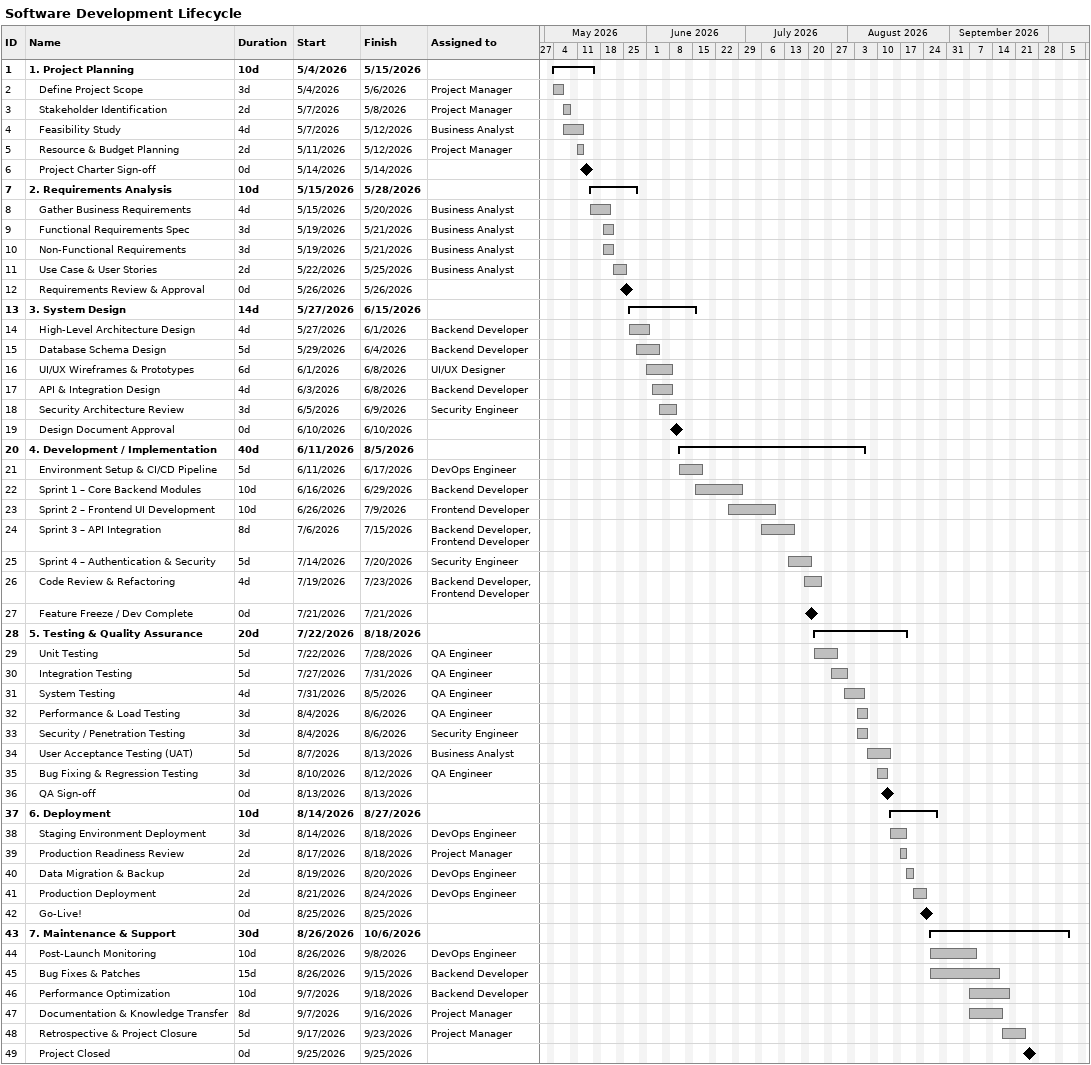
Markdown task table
Software Development Lifecycle

| ID | Level | Task | Duration | Start | Finish | Resources |
|---|---|---|---|---|---|---|
| 1 | 1 | **1. Project Planning** | 10d | 2026-05-04 | 2026-05-15 |  |
| 2 | 2 | Define Project Scope | 3d | 2026-05-04 | 2026-05-06 | Project Manager |
| 3 | 2 | Stakeholder Identification | 2d | 2026-05-07 | 2026-05-08 | Project Manager |
| 4 | 2 | Feasibility Study | 4d | 2026-05-07 | 2026-05-12 | Business Analyst |
| 5 | 2 | Resource & Budget Planning | 2d | 2026-05-11 | 2026-05-12 | Project Manager |
| 6 | 2 | Project Charter Sign-off | 0d | 2026-05-14 | 2026-05-14 |  |
| 7 | 1 | **2. Requirements Analysis** | 10d | 2026-05-15 | 2026-05-28 |  |
| 8 | 2 | Gather Business Requirements | 4d | 2026-05-15 | 2026-05-20 | Business Analyst |
| 9 | 2 | Functional Requirements Spec | 3d | 2026-05-19 | 2026-05-21 | Business Analyst |
| 10 | 2 | Non-Functional Requirements | 3d | 2026-05-19 | 2026-05-21 | Business Analyst |
| 11 | 2 | Use Case & User Stories | 2d | 2026-05-22 | 2026-05-25 | Business Analyst |
| 12 | 2 | Requirements Review & Approval | 0d | 2026-05-26 | 2026-05-26 |  |
| 13 | 1 | **3. System Design** | 14d | 2026-05-27 | 2026-06-15 |  |
| 14 | 2 | High-Level Architecture Design | 4d | 2026-05-27 | 2026-06-01 | Backend Developer |
| 15 | 2 | Database Schema Design | 5d | 2026-05-29 | 2026-06-04 | Backend Developer |
| 16 | 2 | UI/UX Wireframes & Prototypes | 6d | 2026-06-01 | 2026-06-08 | UI/UX Designer |
| 17 | 2 | API & Integration Design | 4d | 2026-06-03 | 2026-06-08 | Backend Developer |
| 18 | 2 | Security Architecture Review | 3d | 2026-06-05 | 2026-06-09 | Security Engineer |
| 19 | 2 | Design Document Approval | 0d | 2026-06-10 | 2026-06-10 |  |
| 20 | 1 | **4. Development / Implementation** | 40d | 2026-06-11 | 2026-08-05 |  |
| 21 | 2 | Environment Setup & CI/CD Pipeline | 5d | 2026-06-11 | 2026-06-17 | DevOps Engineer |
| 22 | 2 | Sprint 1 – Core Backend Modules | 10d | 2026-06-16 | 2026-06-29 | Backend Developer |
| 23 | 2 | Sprint 2 – Frontend UI Development | 10d | 2026-06-26 | 2026-07-09 | Frontend Developer |
| 24 | 2 | Sprint 3 – API Integration | 8d | 2026-07-06 | 2026-07-15 | Backend Developer, Frontend Developer |
| 25 | 2 | Sprint 4 – Authentication & Security | 5d | 2026-07-14 | 2026-07-20 | Security Engineer |
| 26 | 2 | Code Review & Refactoring | 4d | 2026-07-19 | 2026-07-23 | Backend Developer, Frontend Developer |
| 27 | 2 | Feature Freeze / Dev Complete | 0d | 2026-07-21 | 2026-07-21 |  |
| 28 | 1 | **5. Testing & Quality Assurance** | 20d | 2026-07-22 | 2026-08-18 |  |
| 29 | 2 | Unit Testing | 5d | 2026-07-22 | 2026-07-28 | QA Engineer |
| 30 | 2 | Integration Testing | 5d | 2026-07-27 | 2026-07-31 | QA Engineer |
| 31 | 2 | System Testing | 4d | 2026-07-31 | 2026-08-05 | QA Engineer |
| 32 | 2 | Performance & Load Testing | 3d | 2026-08-04 | 2026-08-06 | QA Engineer |
| 33 | 2 | Security / Penetration Testing | 3d | 2026-08-04 | 2026-08-06 | Security Engineer |
| 34 | 2 | User Acceptance Testing (UAT) | 5d | 2026-08-07 | 2026-08-13 | Business Analyst |
| 35 | 2 | Bug Fixing & Regression Testing | 3d | 2026-08-10 | 2026-08-12 | QA Engineer |
| 36 | 2 | QA Sign-off | 0d | 2026-08-13 | 2026-08-13 |  |
| 37 | 1 | **6. Deployment** | 10d | 2026-08-14 | 2026-08-27 |  |
| 38 | 2 | Staging Environment Deployment | 3d | 2026-08-14 | 2026-08-18 | DevOps Engineer |
| 39 | 2 | Production Readiness Review | 2d | 2026-08-17 | 2026-08-18 | Project Manager |
| 40 | 2 | Data Migration & Backup | 2d | 2026-08-19 | 2026-08-20 | DevOps Engineer |
| 41 | 2 | Production Deployment | 2d | 2026-08-21 | 2026-08-24 | DevOps Engineer |
| 42 | 2 | Go-Live! | 0d | 2026-08-25 | 2026-08-25 |  |
| 43 | 1 | **7. Maintenance & Support** | 30d | 2026-08-26 | 2026-10-06 |  |
| 44 | 2 | Post-Launch Monitoring | 10d | 2026-08-26 | 2026-09-08 | DevOps Engineer |
| 45 | 2 | Bug Fixes & Patches | 15d | 2026-08-26 | 2026-09-15 | Backend Developer |
| 46 | 2 | Performance Optimization | 10d | 2026-09-07 | 2026-09-18 | Backend Developer |
| 47 | 2 | Documentation & Knowledge Transfer | 8d | 2026-09-07 | 2026-09-16 | Project Manager |
| 48 | 2 | Retrospective & Project Closure | 5d | 2026-09-17 | 2026-09-23 | Project Manager |
| 49 | 2 | Project Closed | 0d | 2026-09-25 | 2026-09-25 |  |
